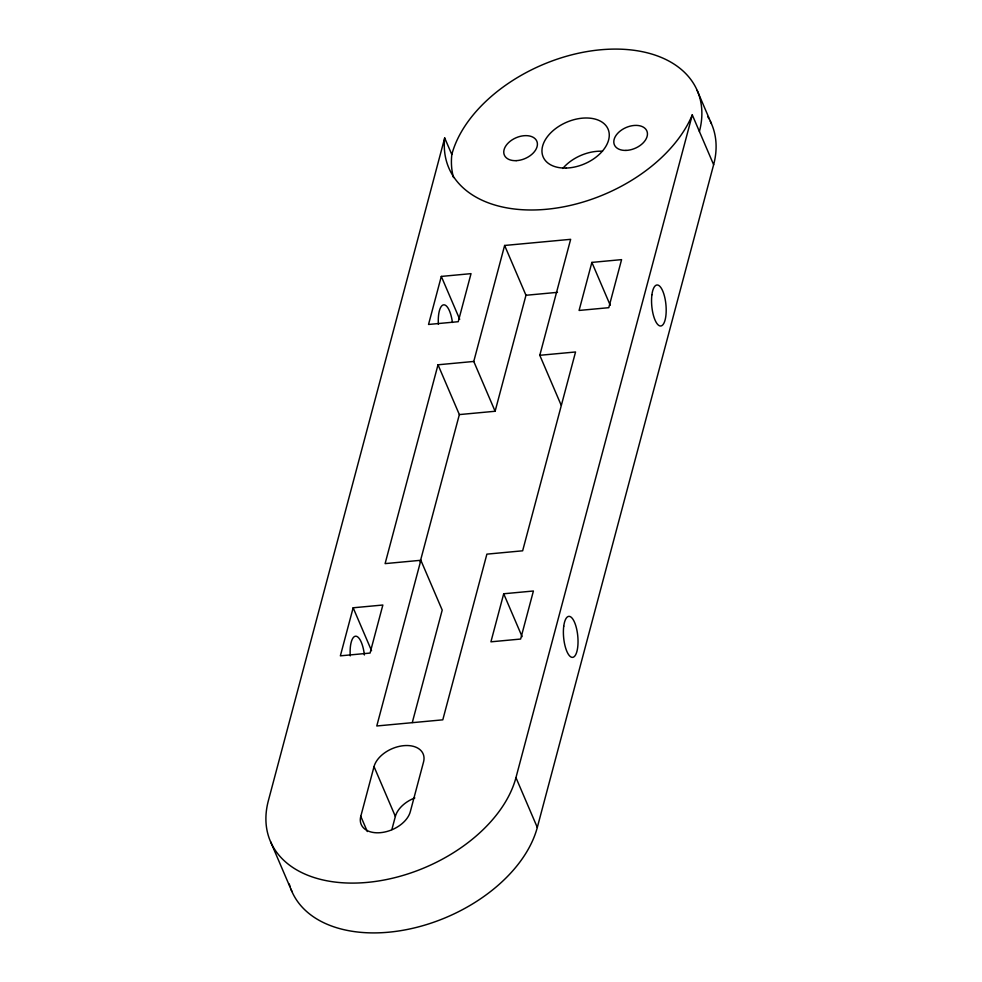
<?xml version="1.0" encoding="UTF-8"?>
<svg xmlns="http://www.w3.org/2000/svg" width="982" height="982" viewBox="0 0 982 982"><rect width="100%" height="100%" fill="white"/><g stroke="black" fill="none" stroke-linecap="round" stroke-linejoin="round"><path stroke-width="1.47" d="M444.699 137.946L268.368 800.686A132.447 84.955 -23.2 0 0 367.354 882.388A132.447 84.955 -23.2 0 0 515.955 777.634L692.285 114.894A133.368 85.544 -23.2 0 1 546.446 209.276A133.368 85.544 -23.2 0 1 444.699 137.946L451.818 154.555A133.368 85.544 -23.2 0 0 453.5 177.546M353.152 607.784L340.361 655.841L370.067 653.067L382.857 605.022L353.152 607.784L371.527 650.673M441.311 276.421L428.533 324.465L458.238 321.703L471.029 273.647L441.311 276.421L459.699 319.31M561.139 405.112L539.793 355.3L570.652 239.326L504.625 245.463L473.766 361.45L438.009 364.788L385.104 563.619L420.861 560.28L442.207 610.092L412.293 722.531M420.161 561.876L459.355 414.588L438.009 364.788M420.861 560.28L376.781 725.98L442.796 719.831L486.888 554.143L522.645 550.804L575.55 351.973L539.793 355.3M360.787 816.324L374.019 766.611A26.489 16.989 -23.2 0 1 403.737 745.669A26.489 16.989 -23.2 0 1 423.537 762.007L410.304 811.709A26.489 16.989 -23.2 0 1 380.586 832.662A26.489 16.989 -23.2 0 1 360.787 816.324L367.317 831.545M459.355 414.588L495.112 411.262L525.971 295.275L504.625 245.463M391.867 829.581L395.365 816.423A26.489 16.989 -23.2 0 1 414.834 797.924M503.705 593.766L490.926 641.823L520.632 639.049L533.41 591.004L503.705 593.766L522.093 636.655M591.876 262.403L579.085 310.447L608.791 307.685L621.581 259.629L591.876 262.403L610.252 305.292M290.93 889.103A132.447 84.955 -23.2 0 0 416.319 927.438A132.447 84.955 -23.2 0 0 537.301 827.445L713.632 164.706A132.447 84.955 -23.2 0 0 710.281 121.216M525.971 295.275L557.481 292.341M697.171 90.43L711.398 123.634M692.285 114.894L713.632 164.706M473.766 361.45L495.112 411.262M515.955 777.634L537.301 827.445M374.019 766.611L395.365 816.423M270.602 841.758L291.949 891.57M707.654 116.539A132.447 84.955 -23.2 0 1 709.029 118.847M290.034 886.586A132.447 84.955 -23.2 0 1 289.273 884.021M562.784 168.438A35.315 22.66 -23.2 0 1 602.518 151.24M451.806 154.555A132.447 84.955 -23.2 0 1 600.407 49.8A132.447 84.955 -23.2 0 1 699.405 131.502M438.389 324.355A20.597 7.107 84.7 0 1 439.2 311.515L439.433 310.594A20.597 7.107 84.7 0 1 446.319 305.93A20.597 7.107 84.7 0 1 452.42 322.477M350.243 655.89A20.597 7.107 84.7 0 1 355.582 636.201A20.597 7.107 84.7 0 1 364.383 654.969M651.913 294.784A20.597 7.107 84.7 0 0 660.37 325.999A20.597 7.107 84.7 0 0 664.335 295.68A20.597 7.107 84.7 0 0 651.913 294.784M563.742 626.221A20.597 7.107 84.7 0 0 572.236 657.375A20.597 7.107 84.7 0 0 576.152 626.982A20.597 7.107 84.7 0 0 563.742 626.221M516.151 160.655A17.664 11.33 -23.2 0 0 536.872 141.322A17.664 11.33 -23.2 0 0 508.75 142.476A17.664 11.33 -23.2 0 0 516.151 160.655M625.951 150.418A17.664 11.33 -23.2 0 0 646.966 131.22A17.664 11.33 -23.2 0 0 618.955 132.079A17.664 11.33 -23.2 0 0 625.951 150.418M566.258 168.057A35.315 22.66 -23.2 0 0 608.288 129.661A35.315 22.66 -23.2 0 0 552.277 131.367A35.315 22.66 -23.2 0 0 566.258 168.057"/></g></svg>
